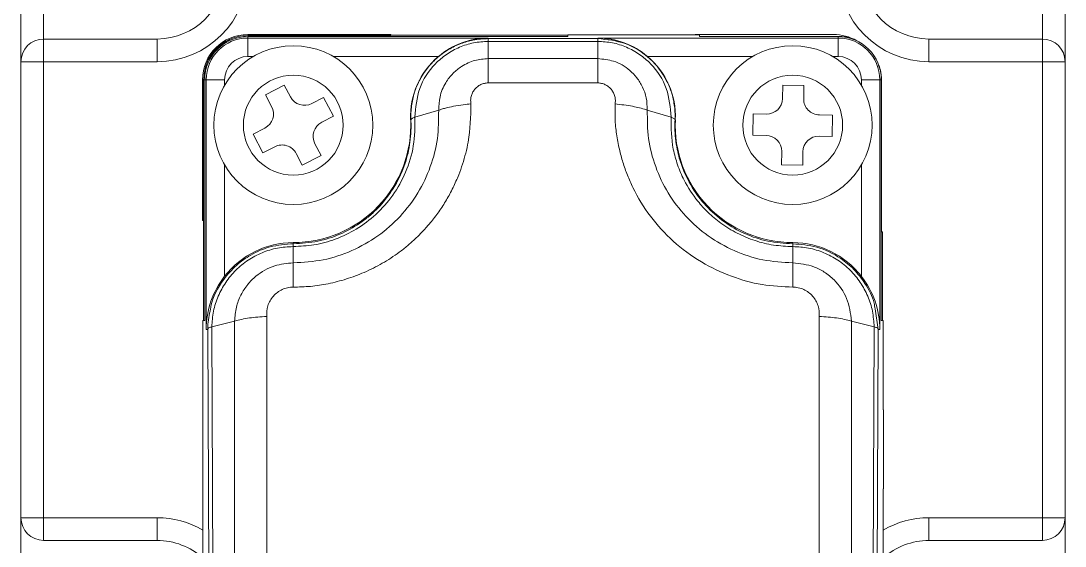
# Model space of a CAD drawing. Header units: millimetres. Extents: x 5 to 415, y 5 to 292.
# Drawn here: x 32.57 to 55.57, y 188.62 to 200.19 of the extents above; entities that cross this region are included whole.
import ezdxf

# ---------------------------------------------------------------- set-up
doc = ezdxf.new("R2010")
doc.units = ezdxf.units.MM

msp = doc.modelspace()

# ---------------------------------------------------------------- linework, layer by layer
at = {"color": 7, "linetype": 'Continuous', "lineweight": 18}
for p, q in [((32.567, 199.295), (32.567, 204.495)), ((33.067, 204.495), (33.067, 199.795)), ((55.067, 199.795), (55.067, 204.495)), ((55.567, 204.495), (55.567, 199.295)), ((40.717, 199.895), (37.567, 199.895)), ((40.717, 199.872), (37.567, 199.872)), ((40.717, 199.872), (40.717, 199.895)), ((44.617, 199.881), (40.717, 199.881)), ((40.717, 199.872), (40.717, 199.872)), ((44.617, 199.888), (44.617, 199.848)), ((47.517, 199.888), (44.617, 199.888)), ((47.422, 199.888), (47.422, 199.895)), ((50.467, 199.895), (47.422, 199.895)), ((47.517, 199.848), (47.517, 199.888)), ((33.067, 199.295), (33.067, 199.795)), ((33.067, 199.795), (35.567, 199.795)), ((35.567, 199.295), (35.567, 199.795)), ((37.567, 199.848), (37.567, 199.815)), ((44.617, 199.848), (37.567, 199.848)), ((37.567, 199.815), (42.862, 199.815)), ((37.567, 199.815), (37.567, 199.408)), ((42.862, 199.805), (42.862, 199.815)), ((42.862, 199.805), (45.271, 199.805)), ((42.862, 199.743), (42.862, 199.362)), ((42.862, 199.743), (45.271, 199.743)), ((45.271, 199.805), (45.271, 199.815)), ((45.271, 199.815), (50.567, 199.815)), ((45.271, 199.362), (45.271, 199.743)), ((50.567, 199.851), (47.517, 199.851)), ((47.517, 199.848), (50.567, 199.848)), ((50.567, 199.848), (50.567, 199.815)), ((50.567, 199.815), (50.567, 199.408)), ((52.567, 199.295), (52.567, 199.795)), ((52.567, 199.795), (55.067, 199.795)), ((55.067, 199.295), (55.067, 199.795)), ((33.067, 199.295), (32.567, 199.295)), ((32.567, 189.245), (32.567, 199.295)), ((35.567, 199.295), (33.067, 199.295)), ((33.067, 199.295), (33.067, 189.245)), ((37.567, 199.408), (37.685, 199.408)), ((39.448, 199.408), (41.762, 199.408)), ((42.862, 199.362), (45.271, 199.362)), ((48.685, 199.408), (46.371, 199.408)), ((50.567, 199.408), (50.448, 199.408)), ((55.067, 199.295), (52.567, 199.295)), ((55.567, 199.295), (55.067, 199.295)), ((55.067, 189.245), (55.067, 199.295)), ((55.567, 199.295), (55.567, 189.245)), ((36.567, 198.895), (36.567, 195.795)), ((36.592, 195.749), (36.592, 198.897)), ((36.616, 193.595), (36.616, 198.897)), ((36.616, 198.897), (36.648, 198.897)), ((36.648, 198.897), (36.648, 193.397)), ((36.648, 198.897), (37.055, 198.897)), ((37.055, 198.897), (37.055, 198.778)), ((38.369, 198.78), (37.955, 198.564)), ((38.504, 198.522), (38.369, 198.78)), ((42.86, 198.828), (45.274, 198.828)), ((49.347, 198.775), (49.342, 198.483)), ((49.814, 198.768), (49.347, 198.775)), ((49.809, 198.476), (49.814, 198.768)), ((51.486, 198.897), (51.079, 198.897)), ((51.079, 198.897), (51.079, 198.778)), ((51.486, 198.897), (51.486, 193.397)), ((51.518, 198.897), (51.486, 198.897)), ((51.518, 193.595), (51.518, 198.897)), ((51.521, 195.549), (51.521, 198.897)), ((37.955, 198.564), (38.09, 198.306)), ((39.234, 198.509), (38.976, 198.374)), ((39.45, 198.095), (39.234, 198.509)), ((39.192, 197.96), (39.45, 198.095)), ((41.157, 198.097), (41.159, 198.017)), ((41.247, 198.069), (41.769, 198.228)), ((46.364, 198.228), (46.887, 198.069)), ((48.695, 198.143), (48.688, 197.677)), ((48.987, 198.139), (48.695, 198.143)), ((50.445, 198.117), (50.154, 198.121)), ((50.438, 197.65), (50.445, 198.117)), ((37.942, 197.833), (37.683, 197.698)), ((41.152, 198.017), (41.159, 198.017)), ((41.159, 198.017), (41.163, 197.897)), ((46.975, 198.017), (46.981, 198.017)), ((37.683, 197.698), (37.899, 197.285)), ((48.688, 197.677), (48.98, 197.672)), ((50.147, 197.654), (50.438, 197.65)), ((37.899, 197.285), (38.158, 197.42)), ((39.179, 197.229), (39.044, 197.488)), ((38.63, 197.272), (38.765, 197.013)), ((38.765, 197.013), (39.179, 197.229)), ((49.325, 197.317), (49.32, 197.025)), ((49.787, 197.018), (49.791, 197.31)), ((37.055, 197.015), (37.055, 194.567)), ((49.32, 197.025), (49.787, 197.018)), ((51.079, 197.015), (51.079, 194.567)), ((36.592, 195.795), (36.567, 195.795)), ((36.586, 193.595), (36.586, 195.749)), ((36.592, 195.749), (36.586, 195.749)), ((51.547, 195.549), (51.521, 195.549)), ((51.547, 193.595), (51.547, 195.549)), ((38.567, 195.283), (38.567, 195.308)), ((49.567, 195.308), (49.567, 195.283)), ((38.567, 195.221), (38.567, 194.862)), ((49.567, 195.221), (49.567, 194.862)), ((37.981, 187.736), (37.981, 193.681)), ((50.153, 193.681), (50.153, 187.736)), ((36.576, 174.897), (36.576, 193.595)), ((36.616, 193.595), (36.576, 193.595)), ((37.274, 193.58), (36.772, 193.45)), ((36.81, 185.397), (36.772, 193.45)), ((37.274, 193.58), (37.274, 187.66)), ((50.86, 193.58), (50.86, 187.66)), ((51.361, 193.45), (50.86, 193.58)), ((51.361, 193.45), (51.323, 185.397)), ((51.562, 193.595), (51.518, 193.595)), ((51.562, 191.625), (51.562, 193.595)), ((36.648, 193.397), (36.684, 193.397)), ((36.684, 193.397), (36.722, 185.342)), ((51.45, 193.397), (51.411, 185.342)), ((51.486, 193.397), (51.45, 193.397)), ((51.562, 191.625), (51.567, 191.625)), ((51.567, 189.884), (51.567, 191.625)), ((51.567, 189.884), (51.562, 189.884)), ((51.562, 174.897), (51.562, 189.884)), ((32.567, 189.245), (33.067, 189.245)), ((32.567, 185.995), (32.567, 189.245)), ((33.067, 188.745), (33.067, 189.245)), ((33.067, 189.245), (35.567, 189.245)), ((35.567, 188.745), (35.567, 189.245)), ((52.567, 188.745), (52.567, 189.245)), ((52.567, 189.245), (55.067, 189.245)), ((55.067, 189.245), (55.567, 189.245)), ((55.067, 188.745), (55.067, 189.245)), ((55.567, 189.245), (55.567, 185.995)), ((35.567, 188.745), (33.067, 188.745)), ((55.067, 188.745), (52.567, 188.745))]:
    msp.add_line(p, q, dxfattribs=at)
at = {"color": 8, "linetype": 'Continuous', "lineweight": 18}
for p, q in [((50.567, 199.848), (50.567, 199.851)), ((36.616, 198.895), (36.592, 198.897)), ((51.38, 193.848), (51.45, 193.397))]:
    msp.add_line(p, q, dxfattribs=at)
at = {"color": 7, "linetype": 'Continuous', "lineweight": 18}
for centre, radius in [((38.567, 197.897), 1.75), ((49.567, 197.897), 1.75), ((38.567, 197.897), 1.1), ((49.567, 197.897), 1.1)]:
    msp.add_circle(centre, radius, dxfattribs=at)
for centre, radius, start, end in [((35.567, 201.295), 2, 270, 0), ((35.567, 201.295), 1.5, 270, 0), ((52.567, 201.295), 2, 180, 270), ((52.567, 201.295), 1.5, 180, 270), ((37.567, 198.895), 1, 90, 180), ((50.467, 198.895), 1, 59.4097, 90), ((33.067, 199.295), 0.5, 90, 180), ((37.567, 198.897), 0.951, 90, 180), ((37.567, 198.897), 0.919, 90, 180), ((50.567, 198.897), 0.951, 0, 90), ((50.567, 198.897), 0.919, 0, 90), ((55.067, 199.295), 0.5, 0, 90), ((37.567, 198.897), 0.512, 90, 180), ((42.862, 198.097), 1.712, 129.9741, 182.6659), ((45.271, 198.097), 1.712, 357.3341, 50.0259), ((50.567, 198.897), 0.512, 0, 90), ((38.814, 198.684), 0.35, 207.5798, 297.5798), ((37.78, 198.144), 0.35, 297.5798, 27.5798), ((48.992, 198.489), 0.35, 269.1229, 359.1229), ((50.159, 198.471), 0.35, 179.1229, 269.1229), ((38.567, 197.897), 2.588, 270, 2.6659), ((39.354, 197.65), 0.35, 117.5798, 207.5798), ((49.567, 197.897), 2.588, 177.3341, 270), ((48.975, 197.322), 0.35, 359.1229, 89.1229), ((50.141, 197.304), 0.35, 89.1229, 179.1229), ((38.32, 197.11), 0.35, 27.5798, 117.5798), ((38.567, 193.397), 1.912, 90, 142.2583), ((49.567, 193.397), 1.912, 37.7417, 90), ((33.067, 189.245), 0.5, 180, 270), ((55.067, 189.245), 0.5, 270, 0), ((35.567, 187.245), 1.5, 47.7408, 90), ((52.567, 187.245), 1.5, 90, 132.0792)]:
    msp.add_arc(centre, radius, start, end, dxfattribs=at)
at = {"color": 8, "linetype": 'Continuous', "lineweight": 18}
for centre, start, end in [((35.567, 187.245), 59.7109, 90), ((52.567, 187.245), 90, 120.1734)]:
    msp.add_arc(centre, 2, start, end, dxfattribs=at)
at = {"color": 7, "linetype": 'Continuous', "lineweight": 18}
for centre, major_axis, start_param, end_param in [((42.862, 198.126), (0, 1.69), 0, 0.708773), ((45.271, 198.126), (0, 1.69), 5.574412, 6.283185), ((38.534, 193.397), (1.886, 0), 2.472305, 3.141593), ((49.599, 193.397), (1.886, 0), 0, 0.669288)]:
    msp.add_ellipse(centre, major_axis=major_axis, ratio=0.999853, start_param=start_param, end_param=end_param, dxfattribs=at)
for points, knots in [([(36.592, 198.897), (36.603, 199.006), (36.624, 199.226), (36.792, 199.518), (37.04, 199.738), (37.314, 199.855), (37.495, 199.867), (37.567, 199.872)], [0, 0, 0, 0, 0.214703, 0.429407, 0.644092, 0.858769, 1, 1, 1, 1]), ([(42.862, 199.805), (42.749, 199.798), (42.543, 199.786), (42.248, 199.698), (41.973, 199.566), (41.723, 199.381), (41.513, 199.156), (41.378, 198.949), (41.295, 198.776), (41.248, 198.654), (41.21, 198.53), (41.193, 198.445), (41.183, 198.396)], [0, 0, 0, 0, 0.142847, 0.258112, 0.385624, 0.525517, 0.647431, 0.772458, 0.835884, 0.890558, 0.936484, 1, 1, 1, 1]), ([(41.247, 198.069), (41.264, 198.285), (41.298, 198.717), (41.608, 199.184), (41.936, 199.465), (42.223, 199.622), (42.535, 199.723), (42.753, 199.736), (42.862, 199.743)], [0, 0, 0, 0, 0.249328, 0.498429, 0.623734, 0.74892, 0.874188, 1, 1, 1, 1]), ([(46.945, 198.424), (46.942, 198.439), (46.911, 198.595), (46.786, 198.94), (46.44, 199.391), (45.898, 199.738), (45.478, 199.783), (45.271, 199.805)], [0, 0, 0, 0, 0.019748, 0.204658, 0.465549, 0.736715, 1, 1, 1, 1]), ([(45.271, 199.743), (45.38, 199.736), (45.598, 199.724), (45.911, 199.622), (46.197, 199.465), (46.526, 199.184), (46.835, 198.717), (46.87, 198.285), (46.887, 198.069)], [0, 0, 0, 0, 0.125761, 0.251022, 0.376238, 0.501616, 0.75075, 1, 1, 1, 1]), ([(50.567, 199.851), (50.678, 199.849), (50.797, 199.846), (50.898, 199.789), (50.905, 199.785)], [0, 0, 0, 0, 0.926341, 1, 1, 1, 1]), ([(42.862, 199.362), (42.763, 199.354), (42.555, 199.338), (42.29, 199.213), (42.074, 199.04), (41.902, 198.817), (41.783, 198.537), (41.774, 198.326), (41.769, 198.228)], [0, 0, 0, 0, 0.1677364, 0.3521428, 0.4871717, 0.6389737, 0.831837, 1, 1, 1, 1]), ([(46.364, 198.228), (46.361, 198.319), (46.354, 198.494), (46.267, 198.737), (46.143, 198.942), (45.94, 199.153), (45.646, 199.327), (45.39, 199.351), (45.271, 199.362)], [0, 0, 0, 0, 0.155857, 0.300953, 0.437924, 0.567125, 0.799357, 1, 1, 1, 1]), ([(51.454, 199.214), (51.47, 199.178), (51.517, 199.079), (51.519, 198.968), (51.521, 198.897)], [0, 0, 0, 0, 0.355199, 1, 1, 1, 1]), ([(42.479, 198.367), (42.476, 198.393), (42.47, 198.447), (42.483, 198.529), (42.512, 198.61), (42.558, 198.683), (42.619, 198.745), (42.693, 198.791), (42.774, 198.822), (42.831, 198.826), (42.86, 198.828)], [0, 0, 0, 0, 0.11782, 0.242931, 0.371062, 0.499161, 0.624773, 0.752597, 0.87771, 1, 1, 1, 1]), ([(45.274, 198.828), (45.302, 198.826), (45.359, 198.822), (45.44, 198.791), (45.514, 198.745), (45.575, 198.684), (45.622, 198.611), (45.65, 198.53), (45.664, 198.447), (45.658, 198.393), (45.654, 198.366)], [0, 0, 0, 0, 0.120683, 0.247152, 0.372056, 0.500257, 0.625655, 0.756459, 0.880216, 1, 1, 1, 1]), ([(38.563, 194.328), (38.691, 194.33), (38.95, 194.336), (39.343, 194.398), (39.74, 194.5), (40.14, 194.649), (40.531, 194.845), (40.845, 195.05), (41.085, 195.239), (41.261, 195.396), (41.428, 195.563), (41.601, 195.76), (41.775, 195.987), (41.943, 196.246), (42.089, 196.518), (42.206, 196.784), (42.297, 197.038), (42.366, 197.28), (42.465, 197.718), (42.473, 198.084), (42.479, 198.367)], [0, 0, 0, 0, 0.06023, 0.121537, 0.18655, 0.252297, 0.322644, 0.39284, 0.430167, 0.467563, 0.505168, 0.543119, 0.592798, 0.642253, 0.69179, 0.741714, 0.782226, 0.822689, 0.863257, 1, 1, 1, 1]), ([(41.769, 198.228), (41.789, 198.234), (41.836, 198.249), (41.941, 198.28), (42.1, 198.314), (42.291, 198.345), (42.422, 198.36), (42.479, 198.367)], [0, 0, 0, 0, 0.102747, 0.250574, 0.500307, 0.782826, 1, 1, 1, 1]), ([(45.654, 198.366), (45.653, 198.256), (45.649, 198.034), (45.682, 197.699), (45.742, 197.38), (45.823, 197.077), (45.923, 196.794), (46.103, 196.386), (46.413, 195.875), (46.925, 195.318), (47.532, 194.868), (48.199, 194.553), (48.883, 194.36), (49.343, 194.338), (49.571, 194.328)], [0, 0, 0, 0, 0.053711, 0.107932, 0.163078, 0.211631, 0.259904, 0.30816, 0.427352, 0.546008, 0.668001, 0.784319, 0.893243, 1, 1, 1, 1]), ([(46.364, 198.228), (46.354, 198.232), (46.26, 198.262), (46.034, 198.32), (45.786, 198.35), (45.654, 198.366)], [0, 0, 0, 0, 0.057383, 0.500719, 1, 1, 1, 1]), ([(41.769, 198.228), (41.768, 198.018), (41.767, 197.596), (41.603, 196.976), (41.328, 196.392), (40.935, 195.873), (40.442, 195.438), (39.865, 195.114), (39.231, 194.901), (38.787, 194.875), (38.567, 194.862)], [0, 0, 0, 0, 0.123584, 0.248726, 0.373798, 0.499207, 0.624438, 0.749796, 0.875432, 1, 1, 1, 1]), ([(38.567, 195.221), (38.719, 195.229), (39.035, 195.244), (39.508, 195.375), (39.973, 195.598), (40.406, 195.924), (40.779, 196.348), (41.062, 196.861), (41.242, 197.446), (41.245, 197.858), (41.247, 198.069)], [0, 0, 0, 0, 0.10102, 0.209221, 0.324285, 0.446028, 0.574634, 0.7099, 0.851901, 1, 1, 1, 1]), ([(41.159, 198.017), (41.16, 198.022), (41.163, 198.031), (41.181, 198.045), (41.208, 198.058), (41.234, 198.065), (41.247, 198.069)], [0, 0, 0, 0, 0.2476857, 0.5000274, 0.7523547, 1, 1, 1, 1]), ([(49.567, 194.862), (49.346, 194.875), (48.903, 194.901), (48.269, 195.114), (47.692, 195.439), (47.199, 195.873), (46.805, 196.392), (46.531, 196.976), (46.366, 197.596), (46.365, 198.018), (46.364, 198.228)], [0, 0, 0, 0, 0.1246908, 0.2501464, 0.3754264, 0.5008375, 0.6259945, 0.7513068, 0.8764488, 1, 1, 1, 1]), ([(46.887, 198.069), (46.889, 197.833), (46.892, 197.538), (46.977, 197.193), (47.03, 197.02), (47.096, 196.85), (47.226, 196.573), (47.391, 196.32), (47.584, 196.094), (47.703, 195.971), (47.837, 195.85), (48.045, 195.687), (48.34, 195.505), (48.732, 195.343), (49.144, 195.24), (49.426, 195.227), (49.567, 195.221)], [0, 0, 0, 0, 0.165177, 0.207303, 0.24968, 0.29228, 0.335091, 0.463029, 0.500141, 0.539297, 0.580503, 0.623736, 0.718642, 0.813068, 0.906929, 1, 1, 1, 1]), ([(46.975, 198.017), (46.972, 198.024), (46.967, 198.036), (46.939, 198.052), (46.911, 198.062), (46.894, 198.067), (46.887, 198.069)], [0, 0, 0, 0, 0.3750968, 0.6707688, 0.8788018, 1, 1, 1, 1]), ([(41.163, 197.897), (41.155, 197.731), (41.138, 197.399), (40.991, 196.907), (40.759, 196.458), (40.491, 196.122), (40.245, 195.892), (39.971, 195.684), (39.597, 195.48), (39.1, 195.315), (38.748, 195.294), (38.567, 195.283)], [0, 0, 0, 0, 0.125745, 0.25123, 0.384795, 0.501655, 0.567479, 0.631015, 0.751263, 0.872159, 1, 1, 1, 1]), ([(49.567, 195.283), (49.383, 195.294), (49.02, 195.317), (48.507, 195.491), (48.042, 195.755), (47.65, 196.103), (47.331, 196.525), (47.157, 196.891), (47.065, 197.178), (47.017, 197.376), (46.983, 197.598), (46.968, 197.817), (46.973, 197.956), (46.975, 198.017)], [0, 0, 0, 0, 0.126288, 0.248653, 0.370072, 0.498016, 0.617462, 0.748423, 0.790106, 0.838307, 0.897747, 0.955185, 1, 1, 1, 1]), ([(36.744, 193.848), (36.747, 193.868), (36.78, 194.101), (36.975, 194.444), (37.297, 194.811), (37.645, 195.059), (38.068, 195.244), (38.395, 195.269), (38.567, 195.283)], [0, 0, 0, 0, 0.023377, 0.284963, 0.454083, 0.610185, 0.794428, 1, 1, 1, 1]), ([(38.567, 195.283), (38.567, 195.28), (38.567, 195.274), (38.567, 195.239), (38.567, 195.221)], [0, 0, 0, 0, 0.497258, 1, 1, 1, 1]), ([(49.567, 195.221), (49.567, 195.239), (49.567, 195.274), (49.567, 195.28), (49.567, 195.283)], [0, 0, 0, 0, 0.502742, 1, 1, 1, 1]), ([(49.567, 195.283), (49.745, 195.268), (50.12, 195.237), (50.578, 195.011), (50.929, 194.721), (51.181, 194.39), (51.349, 194.09), (51.374, 193.89), (51.38, 193.848)], [0, 0, 0, 0, 0.213112, 0.447815, 0.598568, 0.757367, 0.948269, 1, 1, 1, 1]), ([(36.772, 193.45), (36.78, 193.566), (36.796, 193.798), (36.904, 194.131), (37.07, 194.438), (37.294, 194.708), (37.566, 194.93), (37.877, 195.095), (38.215, 195.201), (38.449, 195.214), (38.567, 195.221)], [0, 0, 0, 0, 0.125092, 0.249779, 0.374496, 0.499382, 0.624389, 0.74933, 0.874457, 1, 1, 1, 1]), ([(49.567, 195.221), (49.684, 195.214), (49.918, 195.201), (50.256, 195.095), (50.566, 194.931), (50.839, 194.709), (51.063, 194.439), (51.229, 194.132), (51.337, 193.798), (51.353, 193.566), (51.361, 193.45)], [0, 0, 0, 0, 0.125362, 0.250249, 0.3751, 0.50004, 0.624975, 0.749787, 0.874671, 1, 1, 1, 1]), ([(38.567, 194.862), (38.428, 194.849), (38.13, 194.821), (37.788, 194.622), (37.552, 194.384), (37.404, 194.153), (37.298, 193.88), (37.282, 193.682), (37.274, 193.58)], [0, 0, 0, 0, 0.20459, 0.437673, 0.566426, 0.702382, 0.846176, 1, 1, 1, 1]), ([(38.563, 194.328), (38.563, 194.431), (38.565, 194.639), (38.566, 194.787), (38.567, 194.862)], [0, 0, 0, 0, 0.497276, 1, 1, 1, 1]), ([(49.567, 194.862), (49.567, 194.787), (49.569, 194.639), (49.57, 194.431), (49.571, 194.328)], [0, 0, 0, 0, 0.502722, 1, 1, 1, 1]), ([(50.86, 193.58), (50.839, 193.75), (50.797, 194.085), (50.541, 194.447), (50.273, 194.662), (49.972, 194.819), (49.726, 194.845), (49.567, 194.862)], [0, 0, 0, 0, 0.256012, 0.50256, 0.638236, 0.766006, 1, 1, 1, 1]), ([(37.981, 193.681), (37.983, 193.761), (37.986, 193.881), (38.053, 194.029), (38.124, 194.13), (38.215, 194.215), (38.322, 194.278), (38.44, 194.32), (38.522, 194.325), (38.563, 194.328)], [0, 0, 0, 0, 0.245572, 0.373218, 0.499285, 0.625401, 0.751777, 0.877837, 1, 1, 1, 1]), ([(49.571, 194.328), (49.611, 194.325), (49.693, 194.32), (49.811, 194.278), (49.919, 194.215), (50.009, 194.131), (50.08, 194.03), (50.147, 193.882), (50.15, 193.761), (50.153, 193.681)], [0, 0, 0, 0, 0.121784, 0.248137, 0.373872, 0.500587, 0.62603, 0.753831, 1, 1, 1, 1]), ([(37.274, 193.58), (37.377, 193.605), (37.584, 193.655), (37.849, 193.673), (37.981, 193.681)], [0, 0, 0, 0, 0.500435, 1, 1, 1, 1]), ([(50.153, 193.681), (50.285, 193.673), (50.55, 193.656), (50.756, 193.605), (50.86, 193.58)], [0, 0, 0, 0, 0.49864, 1, 1, 1, 1]), ([(36.772, 193.45), (36.763, 193.448), (36.736, 193.442), (36.708, 193.434), (36.688, 193.421), (36.685, 193.405), (36.684, 193.397)], [0, 0, 0, 0, 0.183981, 0.49927, 0.753248, 1, 1, 1, 1]), ([(51.361, 193.45), (51.374, 193.447), (51.4, 193.44), (51.427, 193.435), (51.443, 193.421), (51.449, 193.404), (51.449, 193.399), (51.45, 193.397)], [0, 0, 0, 0, 0.249886, 0.499926, 0.747959, 0.907794, 1, 1, 1, 1])]:
    msp.add_open_spline(points, degree=3, knots=knots, dxfattribs=at)
for points in [[(42.862, 199.743), (42.862, 199.76), (42.862, 199.795), (42.862, 199.801), (42.862, 199.805)], [(45.271, 199.743), (45.271, 199.76), (45.271, 199.795), (45.271, 199.801), (45.271, 199.805)], [(42.86, 198.828), (42.86, 198.931), (42.861, 199.139), (42.862, 199.288), (42.862, 199.362)], [(45.274, 198.828), (45.274, 198.931), (45.273, 199.139), (45.272, 199.288), (45.271, 199.362)]]:
    msp.add_open_spline(points, degree=3, dxfattribs=at)
at = {"color": 8, "linetype": 'Continuous', "lineweight": 18}
for points, knots in [([(41.183, 198.396), (41.175, 198.347), (41.16, 198.247), (41.158, 198.147), (41.157, 198.097)], [0, 0, 0, 0, 0.500083, 1, 1, 1, 1]), ([(46.975, 198.017), (46.976, 198.1), (46.977, 198.236), (46.954, 198.371), (46.945, 198.424)], [0, 0, 0, 0, 0.605148, 1, 1, 1, 1]), ([(36.684, 193.397), (36.684, 193.397), (36.684, 193.398), (36.684, 193.404), (36.684, 193.425), (36.687, 193.576), (36.717, 193.719), (36.744, 193.848)], [0, 0, 0, 0, 0.001181, 0.010701, 0.037347, 0.138471, 1, 1, 1, 1])]:
    msp.add_open_spline(points, degree=3, knots=knots, dxfattribs=at)

doc.saveas('drawing.dxf')
